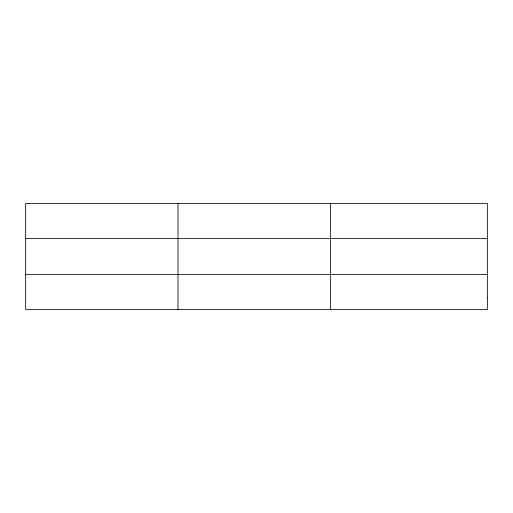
<?xml version="1.0" encoding="UTF-8"?>
<svg xmlns="http://www.w3.org/2000/svg" width="513" height="513" viewBox="0 0 513 513"><rect width="100%" height="100%" fill="white"/><g stroke="black" fill="none" stroke-linecap="round" stroke-linejoin="round"><path stroke-width="0.77" d="M178.011 203.488L178.011 309.512M330.372 203.488L330.372 309.512M25.65 238.474L487.35 238.474M25.65 274.526L487.35 274.526M487.35 297.854L487.35 309.512L25.65 309.512L25.65 203.488L487.35 203.488L487.35 297.854"/></g></svg>
